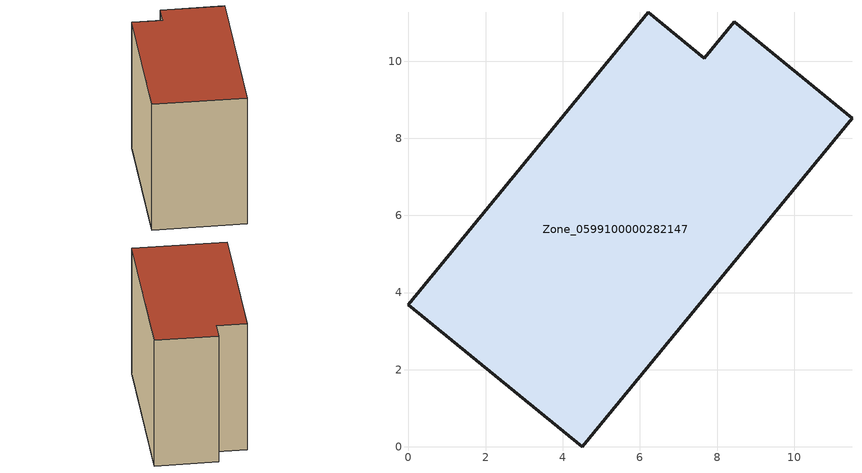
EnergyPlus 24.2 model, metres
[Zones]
Zone_0599100000282147
 floor ground (C_G): 0,3.68 6.22,11.27 7.67,10.08 8.45,11.02 11.5,8.52 4.51,0 z0
 wall outside (C_F): 6.22,11.27 0,3.68 4.51,0 11.5,8.52 8.45,11.02 7.67,10.08 6.22,11.27 z0:8.86
 roof outside (C_R): 11.5,8.52 8.45,11.02 7.67,10.08 6.22,11.27 0,3.68 4.51,0 z8.86
[BUILDING]
Pand.0599100000282147: North Axis=0; Terrain=City; Loads Convergence Tolerance Value=0.04; Temperature Convergence Tolerance Value=0.4; Solar Distribution=FullExterior; Maximum Number of Warmup Days=25; Minimum Number of Warmup Days=1
[Site:Location]
Rotterdam.The.Hague.AP_ZH_NLD Design_Conditions: Latitude=51.96; Longitude=4.45; Time Zone=1; Elevation=-4.5
[SITE:GROUNDTEMPERATURE:BUILDINGSURFACE]
18, 18, 18, 18, 18, 18, 18, 18, 18, 18, 18, 18
[MATERIAL] Thermal Absorptance=0.9; Solar Absorptance=0.7; Visible Absorptance=0.7
Name | Roughness | Thickness | Conductivity | Density | Specific Heat
G.TI.1946 | MediumSmooth | 0.15 | 1 | 540 | 1210
F.TI.1946 | Rough | 0.3 | 0.857143 | 1920 | 840
R.TI.1946 | MediumRough | 0.2 | 0.1 | 1500 | 1000
[CONSTRUCTION]
C_G: G.TI.1946
C_F: F.TI.1946
C_R: R.TI.1946
[ZONE]
Zone_0599100000282147: Type=1; Multiplier=1; Ceiling Height=Autocalculate; Volume=Autocalculate; Floor Area=autocalculate; Part of Total Floor Area=Yes
[ZONEINFILTRATION:DESIGNFLOWRATE]
Infil_Zone_0599100000282147: Zone or ZoneList or Space or SpaceList=Zone_0599100000282147; Schedule=AlwaysOn; Design Flow Rate Calculation Method=Flow/Area; Flow Rate per Floor Area=0.003; Constant Term Coefficient=1; Temperature Term Coefficient=0; Velocity Term Coefficient=0; Velocity Squared Term Coefficient=0
[HVACTEMPLATE:ZONE:IDEALLOADSAIRSYSTEM]
Zone_0599100000282147: Maximum Heating Supply Air Temperature=50; Minimum Cooling Supply Air Temperature=13; Maximum Heating Supply Air Humidity Ratio=0.0156; Minimum Cooling Supply Air Humidity Ratio=0.0077; Heating Limit=NoLimit; Cooling Limit=NoLimit; Dehumidification Control Type=ConstantSensibleHeatRatio; Cooling Sensible Heat Ratio=0.7; Dehumidification Setpoint=60; Humidification Control Type=None; Humidification Setpoint=30; Outdoor Air Method=None; Outdoor Air Flow Rate per Person=0.00944; Outdoor Air Flow Rate per Zone Floor Area=0; Outdoor Air Flow Rate per Zone=0; Demand Controlled Ventilation Type=None; Outdoor Air Economizer Type=NoEconomizer; Heat Recovery Type=None; Sensible Heat Recovery Effectiveness=0.7; Latent Heat Recovery Effectiveness=0.65
[ZONECONTROL:THERMOSTAT]
ThermostatControl_Zone_0599100000282147: Zone or ZoneList=Zone_0599100000282147; Control Type Schedule=DualSetpointControlType; Control 1=Thermostat_Zone_0599100000282147; Temperature Difference Between Cutout And Setpoint=0
[THERMOSTATSETPOINT:DUALSETPOINT]
Thermostat_Zone_0599100000282147: Heating Setpoint Temperature Schedule=HeatingSetpoint_Zone_0599100000282147; Cooling Setpoint Temperature Schedule=CoolingSetpoint_Zone_0599100000282147
[SCHEDULE:COMPACT]
HeatingSetpoint_Zone_0599100000282147: Through: 12/31, For: AllDays, Until: 24:00, 21
CoolingSetpoint_Zone_0599100000282147: Through: 12/31, For: AllDays, Until: 24:00, 24
DualSetpointControlType: Through: 12/31, For: AllDays, Until: 24:00, 4
AlwaysOn: Through: 12/31, For: AllDays, Until: 24:00, 1
